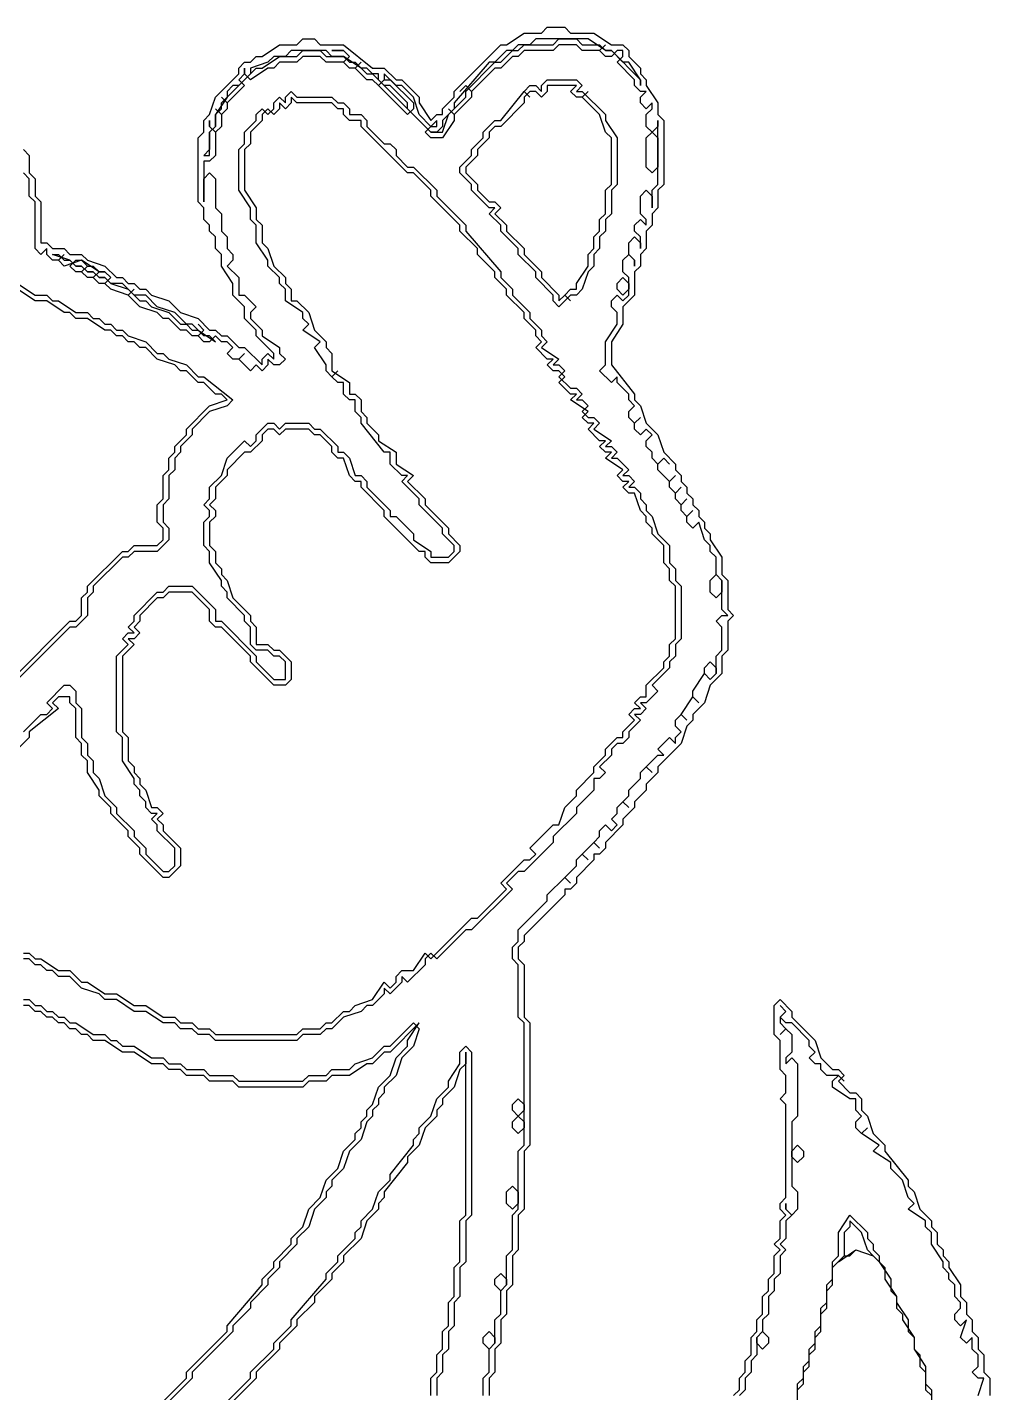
# Model space of a CAD drawing. Header units: millimetres. Extents: x 2 to 58.7, y 4.1 to 84.
# Drawn here: x 39.73 to 49.75, y 25.67 to 39.88 of the extents above; entities that cross this region are included whole.
import ezdxf

# ---------------------------------------------------------------- set-up
doc = ezdxf.new("R2010")
doc.units = ezdxf.units.MM
for name, color, linetype, true_color in [('CUT_OUTER', 1, 'Continuous', 0xa7a7a7), ('FILL_HAIR', 4, 'Continuous', 0x905530), ('FILL_SKIN', 2, 'Continuous', 0xfad3ab), ('FILL_WHITE', 3, 'Continuous', 0xf5f3f0), ('RAISED_METAL', 6, 'Continuous', 0xa7a7a7)]:
    doc.layers.add(name, color=color, linetype=linetype, true_color=true_color)

msp = doc.modelspace()

# ---------------------------------------------------------------- linework, layer by layer
at = {"layer": 'CUT_OUTER'}
msp.add_lwpolyline([(47.752, 25.576), (47.752, 25.697), (47.812, 25.758), (47.812, 25.879), (47.873, 25.939), (47.873, 26.061), (47.934, 26.121), (47.934, 26.242), (47.994, 26.303), (47.994, 26.485), (48.055, 26.545), (48.055, 26.727), (48.115, 26.788), (48.115, 26.97), (48.237, 27.091), (48.297, 27.091), (48.358, 27.152), (48.54, 27.091), (48.661, 26.97), (48.661, 26.848), (48.782, 26.667), (48.782, 26.545), (48.843, 26.485), (48.843, 26.424), (48.964, 26.242), (48.964, 26.121), (49.024, 26.061), (49.024, 25.939), (49.085, 25.879), (49.085, 25.697), (49.146, 25.636)], dxfattribs=at)
at = {"layer": 'FILL_HAIR'}
for points in [[(39.692, 38.606), (39.753, 38.545), (39.753, 38.364), (39.813, 38.303), (39.813, 38.121), (39.874, 38.061), (39.874, 37.636), (39.935, 37.636), (39.995, 37.576), (40.116, 37.576), (40.177, 37.515), (40.298, 37.515), (40.359, 37.455), (40.541, 37.394), (40.662, 37.273), (40.722, 37.273), (40.783, 37.212), (40.844, 37.212), (40.904, 37.152), (40.965, 37.152), (41.025, 37.091), (41.207, 37.03), (41.328, 36.909), (41.51, 36.848), (41.631, 36.727), (41.692, 36.727), (41.753, 36.667), (41.813, 36.667), (41.934, 36.545), (41.995, 36.545), (42.177, 36.364), (42.177, 36.424), (42.237, 36.485), (42.298, 36.424), (42.298, 36.485), (42.116, 36.667), (42.116, 36.727), (41.995, 36.848), (41.995, 36.97), (41.874, 37.091), (41.874, 37.212), (41.753, 37.394), (41.753, 37.515), (41.692, 37.576), (41.692, 37.697), (41.631, 37.758), (41.631, 37.818), (41.571, 37.879), (41.571, 38), (41.51, 38.061), (41.51, 38.727), (41.571, 38.788), (41.571, 38.909), (41.631, 38.97), (41.692, 39.152), (41.934, 39.394), (41.934, 39.455), (41.995, 39.515), (42.056, 39.515), (42.116, 39.576), (42.177, 39.576), (42.359, 39.697), (42.54, 39.697), (42.601, 39.758), (42.722, 39.758), (42.783, 39.697), (43.025, 39.697), (43.328, 39.455), (43.449, 39.455), (43.571, 39.333), (43.631, 39.333), (43.813, 39.152), (43.813, 39.091), (43.934, 38.909), (43.995, 38.97), (44.055, 38.97), (44.055, 39.03), (44.177, 39.152), (44.177, 39.212), (44.661, 39.697), (44.722, 39.697), (44.904, 39.818), (45.086, 39.818), (45.146, 39.879), (45.328, 39.879), (45.389, 39.818), (45.631, 39.818), (45.813, 39.697), (45.934, 39.697), (45.994, 39.636), (45.994, 39.576), (46.116, 39.455), (46.116, 39.394), (46.176, 39.333), (46.176, 39.273), (46.297, 39.091), (46.297, 38.97), (46.358, 38.909), (46.358, 38.242), (46.297, 38.182), (46.297, 38), (46.237, 37.939), (46.237, 37.818), (46.176, 37.758), (46.176, 37.576), (46.116, 37.515), (46.116, 37.394), (46.055, 37.333), (46.055, 37.091), (45.934, 36.97), (45.934, 36.788), (45.813, 36.606), (45.813, 36.364), (46.055, 36.061), (46.055, 36), (46.116, 35.939), (46.176, 35.758), (46.297, 35.636), (46.358, 35.455), (46.479, 35.333), (46.479, 35.273), (46.54, 35.212), (46.54, 35.152), (46.6, 35.091), (46.6, 35.03), (46.661, 34.97), (46.661, 34.909), (46.722, 34.848), (46.722, 34.788), (46.782, 34.727), (46.782, 34.667), (46.843, 34.606), (46.843, 34.545), (46.964, 34.364), (46.964, 34.182), (47.025, 34.121), (47.025, 33.818), (47.085, 33.758), (47.025, 33.697), (47.025, 33.394), (46.964, 33.333), (46.964, 33.152), (46.843, 33.03), (46.782, 32.848), (46.661, 32.727), (46.661, 32.667), (46.6, 32.606), (46.54, 32.424), (46.297, 32.182), (46.297, 32.121), (46.176, 32), (46.176, 31.939), (46.055, 31.818), (46.055, 31.758), (45.934, 31.636), (45.934, 31.576), (45.752, 31.394), (45.752, 31.333), (45.691, 31.273), (45.631, 31.273), (45.631, 31.212), (45.449, 31.03), (45.449, 30.97), (45.389, 30.909), (45.328, 30.909), (45.328, 30.848), (44.904, 30.424), (44.904, 30.364), (44.843, 30.303), (44.843, 30.182), (44.904, 30.121), (44.904, 29.576), (44.964, 29.515), (44.964, 28.242), (44.904, 28.182), (44.904, 27.576), (44.843, 27.515), (44.843, 27.152), (44.783, 27.091), (44.783, 26.788), (44.722, 26.727), (44.722, 26.485), (44.661, 26.424), (44.661, 26.182), (44.601, 26.121), (44.601, 25.879), (44.54, 25.818), (44.54, 25.636)], [(47.085, 25.636), (47.146, 25.697), (47.146, 25.818), (47.206, 25.879), (47.206, 26), (47.267, 26.061), (47.267, 26.242), (47.328, 26.303), (47.328, 26.424), (47.388, 26.485), (47.388, 26.667), (47.449, 26.727), (47.449, 26.848), (47.509, 26.909), (47.509, 27.091), (47.57, 27.152), (47.509, 27.212), (47.57, 27.273), (47.57, 27.455), (47.631, 27.515), (47.57, 27.576), (47.57, 27.636), (47.631, 27.697), (47.631, 28.667), (47.57, 28.727), (47.631, 28.788), (47.631, 28.97), (47.57, 29.03), (47.57, 29.333), (47.509, 29.394), (47.509, 29.697), (47.57, 29.758), (47.691, 29.636), (47.691, 29.576), (47.934, 29.333), (47.994, 29.152), (48.115, 29.03), (48.176, 29.03), (48.237, 28.97), (48.176, 28.909), (48.297, 28.788), (48.358, 28.788), (48.418, 28.727), (48.418, 28.606), (48.479, 28.545), (48.54, 28.364), (48.661, 28.242), (48.661, 28.182), (48.903, 27.879), (48.903, 27.818), (48.964, 27.758), (49.024, 27.576), (49.146, 27.455), (49.146, 27.394), (49.206, 27.333), (49.206, 27.212), (49.267, 27.152), (49.267, 27.091), (49.327, 27.03), (49.327, 26.97), (49.449, 26.788), (49.449, 26.667), (49.509, 26.606), (49.509, 26.485), (49.57, 26.424), (49.57, 26.303), (49.63, 26.242), (49.63, 26.121), (49.691, 26.061), (49.691, 25.879), (49.752, 25.818), (49.752, 25.636)]]:
    msp.add_lwpolyline(points, dxfattribs=at)
at = {"layer": 'FILL_SKIN'}
msp.add_lwpolyline([(45.146, 39.273), (45.146, 39.212), (45.086, 39.152), (45.025, 39.212), (44.964, 39.212), (44.904, 39.152), (44.904, 39.091), (44.661, 38.848), (44.601, 38.848), (44.54, 38.788), (44.54, 38.727), (44.419, 38.606), (44.419, 38.545), (44.298, 38.424), (44.298, 38.364), (44.419, 38.242), (44.419, 38.182), (44.54, 38.061), (44.601, 38.061), (44.661, 38), (44.601, 37.939), (44.722, 37.818), (44.722, 37.758), (44.904, 37.576), (44.904, 37.515), (45.086, 37.333), (45.086, 37.273), (45.267, 37.091), (45.267, 37.03), (45.328, 37.091), (45.389, 37.03), (45.328, 37.091), (45.389, 37.152), (45.449, 37.152), (45.449, 37.212), (45.57, 37.394), (45.57, 37.515), (45.631, 37.576), (45.631, 37.697), (45.691, 37.758), (45.691, 37.879), (45.752, 37.939), (45.752, 38.182), (45.813, 38.242), (45.813, 38.727), (45.752, 38.788), (45.691, 38.97), (45.51, 39.152), (45.57, 39.212), (45.51, 39.152), (45.449, 39.152), (45.389, 39.212), (45.449, 39.273)], close=True, dxfattribs=at)
msp.add_lwpolyline([(39.692, 30.242), (39.753, 30.242), (39.813, 30.182), (39.874, 30.182), (40.056, 30.061), (40.177, 30.061), (40.298, 29.939), (40.359, 29.939), (40.541, 29.818), (40.662, 29.818), (40.844, 29.697), (40.965, 29.697), (41.147, 29.576), (41.268, 29.576), (41.328, 29.515), (41.45, 29.515), (41.51, 29.455), (41.631, 29.455), (41.692, 29.394), (42.54, 29.394), (42.601, 29.455), (42.783, 29.455), (42.843, 29.515), (42.904, 29.515), (43.025, 29.636), (43.086, 29.636), (43.146, 29.697), (43.328, 29.758), (43.449, 29.939), (43.51, 29.879), (43.571, 29.939), (43.571, 30), (43.631, 30.061), (43.752, 30.061), (43.874, 30.242), (43.934, 30.182), (44.358, 30.606), (44.419, 30.606), (44.722, 30.909), (44.661, 30.97), (44.904, 31.212), (44.964, 31.212), (45.025, 31.273), (44.964, 31.333), (45.207, 31.576), (45.267, 31.576), (45.328, 31.758), (45.449, 31.879), (45.449, 31.939), (45.631, 32.121), (45.631, 32.182), (45.752, 32.303), (45.752, 32.364), (45.873, 32.485), (45.934, 32.485), (45.934, 32.545), (46.055, 32.667), (45.994, 32.727), (46.055, 32.788), (46.116, 32.788), (46.055, 32.848), (46.116, 32.909), (46.176, 32.909), (46.176, 33.03), (46.358, 33.212), (46.358, 33.273), (46.419, 33.333), (46.419, 33.455), (46.479, 33.515), (46.479, 34.061), (46.419, 34.121), (46.419, 34.242), (46.358, 34.303), (46.358, 34.485), (46.237, 34.606), (46.237, 34.667), (46.176, 34.727), (46.176, 34.788), (46.116, 34.848), (46.055, 35.03), (45.994, 35.03), (45.934, 35.091), (45.994, 35.152), (45.934, 35.152), (45.873, 35.212), (45.934, 35.273), (45.752, 35.394), (45.813, 35.455), (45.752, 35.455), (45.691, 35.515), (45.752, 35.576), (45.691, 35.576), (45.57, 35.697), (45.631, 35.758), (45.57, 35.758), (45.51, 35.818), (45.57, 35.879), (45.389, 36), (45.449, 36.061), (45.389, 36.061), (45.267, 36.182), (45.328, 36.242), (45.267, 36.303), (45.207, 36.303), (45.146, 36.364), (45.207, 36.424), (45.146, 36.424), (45.025, 36.545), (45.086, 36.606), (45.025, 36.667), (45.025, 36.727), (44.904, 36.848), (44.904, 36.909), (44.722, 37.091), (44.722, 37.152), (44.601, 37.273), (44.601, 37.333), (44.419, 37.515), (44.419, 37.576), (44.237, 37.758), (44.237, 37.818), (43.934, 38.121), (43.934, 38.182), (43.752, 38.364), (43.692, 38.364), (43.207, 38.848), (43.207, 38.909), (43.086, 38.909), (43.025, 38.97), (43.025, 39.03), (42.965, 39.03), (42.904, 39.091), (42.54, 39.091), (42.48, 39.152), (42.48, 39.091), (42.419, 39.03), (42.359, 39.091), (42.359, 39.03), (42.298, 38.97), (42.237, 39.03), (42.177, 38.97), (42.177, 38.909), (42.056, 38.788), (42.056, 38.667), (41.995, 38.606), (41.995, 38.182), (42.116, 38), (42.116, 37.879), (42.177, 37.818), (42.177, 37.636), (42.237, 37.576), (42.298, 37.394), (42.419, 37.273), (42.419, 37.212), (42.48, 37.152), (42.48, 37.03), (42.54, 37.03), (42.662, 36.909), (42.722, 36.727), (42.843, 36.606), (42.843, 36.545), (42.904, 36.485), (42.904, 36.303), (43.086, 36.182), (43.086, 36.061), (43.146, 36.061), (43.207, 36), (43.207, 35.879), (43.268, 35.818), (43.268, 35.758), (43.389, 35.636), (43.389, 35.576), (43.571, 35.455), (43.571, 35.333), (43.752, 35.212), (43.692, 35.152), (43.874, 34.97), (43.874, 34.909), (44.116, 34.667), (44.116, 34.606), (44.237, 34.485), (44.237, 34.424), (44.116, 34.303), (43.934, 34.303), (43.874, 34.364), (43.874, 34.424), (43.813, 34.424), (43.449, 34.788), (43.449, 34.848), (43.207, 35.091), (43.207, 35.152), (43.146, 35.152), (43.086, 35.212), (43.025, 35.394), (42.965, 35.394), (42.904, 35.455), (42.904, 35.515), (42.783, 35.636), (42.722, 35.636), (42.662, 35.697), (42.419, 35.697), (42.359, 35.636), (42.298, 35.697), (42.237, 35.697), (42.177, 35.636), (42.177, 35.576), (42.056, 35.455), (41.995, 35.455), (41.813, 35.273), (41.813, 35.212), (41.692, 35.091), (41.692, 34.97), (41.631, 34.909), (41.692, 34.848), (41.692, 34.788), (41.631, 34.727), (41.631, 34.485), (41.692, 34.424), (41.692, 34.303), (41.753, 34.242), (41.753, 34.182), (41.813, 34.121), (41.874, 33.939), (42.056, 33.758), (42.056, 33.697), (42.116, 33.636), (42.116, 33.455), (42.237, 33.455), (42.298, 33.394), (42.359, 33.394), (42.48, 33.273), (42.48, 33.091), (42.419, 33.03), (42.298, 33.03), (42.056, 33.273), (42.056, 33.333), (41.753, 33.636), (41.692, 33.636), (41.631, 33.697), (41.631, 33.818), (41.45, 34), (41.207, 34), (41.147, 33.939), (41.086, 33.939), (40.904, 33.758), (40.904, 33.697), (40.844, 33.636), (40.904, 33.576), (40.844, 33.515), (40.783, 33.515), (40.844, 33.455), (40.722, 33.333), (40.722, 32.545), (40.783, 32.485), (40.783, 32.242), (40.844, 32.182), (40.844, 32.121), (40.904, 32.061), (40.904, 32), (40.965, 31.939), (41.025, 31.758), (41.086, 31.758), (41.147, 31.697), (41.086, 31.636), (41.147, 31.576), (41.147, 31.515), (41.328, 31.333), (41.328, 31.152), (41.207, 31.03), (41.147, 31.03), (40.904, 31.273), (40.904, 31.333), (40.783, 31.455), (40.783, 31.515), (40.601, 31.697), (40.601, 31.758), (40.48, 31.879), (40.48, 31.939), (40.359, 32.121), (40.359, 32.242), (40.298, 32.303), (40.298, 32.424), (40.238, 32.485), (40.238, 32.788), (40.177, 32.848), (40.177, 32.909), (40.056, 32.909), (39.995, 32.848), (40.056, 32.788), (39.753, 32.545), (39.753, 32.485), (39.632, 32.364)], dxfattribs=at)
at = {"layer": 'FILL_WHITE'}
for points in [[(46.116, 39.333), (46.116, 39.273), (46.116, 39.333), (45.994, 39.515), (45.934, 39.515), (45.813, 39.636), (45.752, 39.636), (45.57, 39.758), (45.025, 39.758), (44.964, 39.697), (44.843, 39.697), (44.783, 39.636), (44.722, 39.636), (44.601, 39.515), (44.54, 39.515), (44.177, 39.091), (44.177, 39.03), (44.055, 38.909), (44.055, 38.848), (43.995, 38.788), (43.934, 38.788), (43.692, 39.03), (43.692, 39.091), (43.51, 39.273), (43.449, 39.273), (43.389, 39.333), (43.389, 39.394), (43.328, 39.394), (43.268, 39.455), (43.207, 39.455), (43.025, 39.576), (42.904, 39.576), (42.843, 39.636), (42.48, 39.636), (42.419, 39.576), (42.298, 39.576), (42.237, 39.515), (42.056, 39.455), (42.056, 39.394), (41.934, 39.273), (41.874, 39.273), (41.813, 39.212), (41.813, 39.152), (41.692, 38.97), (41.692, 38.848), (41.631, 38.788), (41.631, 38.606), (41.571, 38.545), (41.631, 38.545), (41.631, 38.788), (41.692, 38.848), (41.692, 38.97), (41.753, 39.03), (41.753, 39.091), (42.116, 39.455), (42.177, 39.455), (42.359, 39.576), (42.54, 39.576), (42.601, 39.636), (42.783, 39.636), (42.843, 39.576), (43.025, 39.576), (43.086, 39.515), (43.146, 39.515), (43.268, 39.394), (43.328, 39.394), (43.934, 38.788), (44.055, 38.788), (44.116, 38.97), (44.298, 39.152), (44.298, 39.212), (44.601, 39.515), (44.661, 39.515), (44.783, 39.636), (44.843, 39.636), (44.904, 39.697), (45.207, 39.697), (45.267, 39.758), (45.449, 39.758), (45.51, 39.697), (45.691, 39.697), (45.752, 39.636), (45.813, 39.636)], [(39.995, 37.515), (40.056, 37.515), (40.116, 37.455), (40.177, 37.455), (40.238, 37.394), (40.298, 37.394), (40.359, 37.333), (40.419, 37.333), (40.48, 37.273), (40.541, 37.273), (40.601, 37.212), (40.783, 37.152), (40.904, 37.03), (40.965, 37.03), (41.025, 36.97), (41.207, 36.909), (41.328, 36.788), (41.389, 36.788), (41.45, 36.727), (41.51, 36.727), (41.692, 36.606), (41.631, 36.667), (41.571, 36.667), (41.45, 36.788), (41.389, 36.788), (41.268, 36.909), (41.086, 36.97), (40.965, 37.091), (40.844, 37.091), (40.722, 37.212), (40.601, 37.212), (40.541, 37.273), (40.48, 37.273), (40.419, 37.333), (40.359, 37.333), (40.298, 37.394), (40.238, 37.394), (40.177, 37.455)], [(48.297, 27.455), (48.297, 27.394), (48.237, 27.333), (48.237, 27.091), (48.176, 27.03), (48.358, 27.152), (48.54, 27.091), (48.479, 27.152), (48.418, 27.333)]]:
    msp.add_lwpolyline(points, close=True, dxfattribs=at)
for points in [[(39.571, 33.091), (40.177, 33.697), (40.238, 33.697), (40.298, 33.758), (40.298, 33.939), (40.359, 34), (40.359, 34.061), (40.722, 34.424), (40.783, 34.424), (40.844, 34.485), (41.086, 34.485), (41.147, 34.545), (41.147, 34.667), (41.086, 34.727), (41.086, 34.909), (41.147, 34.97), (41.147, 35.212), (41.207, 35.273), (41.207, 35.394), (41.268, 35.455), (41.268, 35.515), (41.389, 35.636), (41.389, 35.697), (41.631, 35.939), (41.813, 36), (41.753, 36.061), (41.692, 36.061), (41.571, 36.182), (41.51, 36.182), (41.389, 36.303), (41.328, 36.303), (41.268, 36.364), (41.086, 36.424), (40.965, 36.545), (40.904, 36.545), (40.844, 36.606), (40.783, 36.606), (40.722, 36.667), (40.662, 36.667), (40.601, 36.727), (40.541, 36.727), (40.359, 36.848), (40.238, 36.848), (40.177, 36.909), (40.116, 36.909), (39.935, 37.03), (39.813, 37.03), (39.632, 37.152)], [(41.147, 25.576), (41.389, 25.818), (41.389, 25.879), (41.813, 26.303), (41.813, 26.364), (42.177, 26.788), (42.177, 26.848), (42.298, 26.97), (42.298, 27.03), (42.48, 27.212), (42.48, 27.273), (42.601, 27.394), (42.662, 27.576), (42.783, 27.697), (42.843, 27.879), (42.965, 28), (43.025, 28.182), (43.146, 28.303), (43.146, 28.364), (43.207, 28.424), (43.207, 28.485), (43.268, 28.545), (43.268, 28.606), (43.328, 28.667), (43.389, 28.848), (43.51, 28.97), (43.571, 29.152), (43.692, 29.273), (43.692, 29.333), (43.813, 29.515), (43.51, 29.212), (43.449, 29.212), (43.328, 29.091), (43.268, 29.091), (43.086, 28.97), (42.904, 28.97), (42.843, 28.909), (42.662, 28.909), (42.601, 28.848), (41.934, 28.848), (41.874, 28.909), (41.631, 28.909), (41.571, 28.97), (41.389, 28.97), (41.328, 29.03), (41.207, 29.03), (41.147, 29.091), (41.025, 29.091), (40.844, 29.212), (40.722, 29.212), (40.541, 29.333), (40.419, 29.333), (40.359, 29.394), (40.298, 29.394), (40.238, 29.455), (40.177, 29.455), (40.116, 29.515), (40.056, 29.515), (39.995, 29.576), (39.935, 29.576), (39.874, 29.636), (39.813, 29.636), (39.753, 29.697), (39.692, 29.697)], [(43.934, 25.636), (43.934, 25.818), (43.995, 25.879), (43.995, 26.061), (44.055, 26.121), (44.055, 26.303), (44.116, 26.364), (44.116, 26.606), (44.177, 26.667), (44.177, 26.97), (44.237, 27.03), (44.237, 27.455), (44.298, 27.515), (44.298, 29.212), (44.298, 29.091), (44.237, 29.03), (44.177, 28.848), (44.055, 28.727), (44.055, 28.667), (43.995, 28.606), (43.995, 28.545), (43.874, 28.424), (43.813, 28.242), (43.692, 28.121), (43.692, 28.061), (43.449, 27.758), (43.449, 27.697), (43.389, 27.636), (43.389, 27.576), (43.268, 27.455), (43.207, 27.273), (43.025, 27.091), (43.025, 27.03), (42.904, 26.909), (42.904, 26.848), (42.722, 26.667), (42.722, 26.606), (42.54, 26.424), (42.54, 26.364), (42.359, 26.182), (42.359, 26.121), (42.116, 25.879), (42.116, 25.818), (41.147, 24.848)]]:
    msp.add_lwpolyline(points, dxfattribs=at)
at = {"layer": 'RAISED_METAL'}
for points in [[(44.48, 25.636), (44.48, 25.818), (44.54, 25.879), (44.54, 26.121), (44.601, 26.182), (44.601, 26.424), (44.661, 26.485), (44.661, 26.727), (44.722, 26.788), (44.722, 27.091), (44.783, 27.152), (44.783, 27.515), (44.843, 27.576), (44.843, 28.182), (44.904, 28.242), (44.904, 29.515), (44.843, 29.576), (44.843, 30.121), (44.783, 30.182), (44.783, 30.303), (44.843, 30.364), (44.843, 30.485), (45.146, 30.788), (45.146, 30.848), (45.328, 31.03), (45.389, 30.97), (45.328, 31.03), (45.449, 31.152), (45.449, 31.212), (45.51, 31.273), (45.57, 31.212), (45.51, 31.273), (45.631, 31.394), (45.691, 31.333), (45.631, 31.394), (45.691, 31.455), (45.691, 31.515), (45.752, 31.576), (45.813, 31.515), (45.873, 31.576), (45.813, 31.636), (45.873, 31.697), (45.873, 31.758), (45.934, 31.818), (45.994, 31.758), (45.934, 31.818), (45.994, 31.879), (45.994, 31.939), (46.116, 32.061), (46.116, 32.121), (46.176, 32.182), (46.237, 32.121), (46.176, 32.182), (46.297, 32.303), (46.358, 32.303), (46.297, 32.364), (46.419, 32.485), (46.479, 32.424), (46.479, 32.485), (46.54, 32.545), (46.479, 32.606), (46.479, 32.667), (46.54, 32.727), (46.6, 32.667), (46.54, 32.727), (46.661, 32.909), (46.722, 32.848), (46.661, 32.909), (46.661, 32.97), (46.782, 33.152), (46.843, 33.091), (46.903, 33.152), (46.903, 33.333), (46.964, 33.394), (46.964, 33.636), (46.903, 33.697), (46.964, 33.758), (47.025, 33.758), (46.964, 33.818), (46.964, 34.121), (46.903, 34.182), (46.903, 34.364), (46.843, 34.424), (46.843, 34.485), (46.782, 34.545), (46.722, 34.727), (46.661, 34.667), (46.6, 34.727), (46.6, 34.788), (46.661, 34.848), (46.6, 34.788), (46.54, 34.848), (46.54, 34.909), (46.6, 34.97), (46.54, 34.909), (46.479, 34.97), (46.479, 35.03), (46.54, 35.091), (46.479, 35.03), (46.419, 35.091), (46.419, 35.152), (46.479, 35.212), (46.419, 35.152), (46.297, 35.273), (46.297, 35.333), (46.358, 35.394), (46.419, 35.333), (46.358, 35.394), (46.297, 35.333), (46.237, 35.394), (46.237, 35.455), (46.176, 35.515), (46.176, 35.576), (46.237, 35.636), (46.176, 35.697), (46.116, 35.636), (46.055, 35.697), (46.055, 35.758), (46.116, 35.818), (46.055, 35.758), (45.994, 35.818), (45.994, 35.879), (46.055, 35.939), (45.994, 36), (45.994, 36.061), (45.873, 36.182), (45.873, 36.242), (45.813, 36.182), (45.691, 36.303), (45.752, 36.364), (45.752, 36.606), (45.873, 36.788), (45.873, 36.909), (45.813, 36.97), (45.813, 37.03), (45.873, 37.091), (45.934, 37.03), (45.994, 37.091), (45.994, 37.273), (45.934, 37.333), (45.934, 37.455), (45.994, 37.515), (46.055, 37.455), (46.055, 37.394), (46.055, 37.455), (45.994, 37.515), (45.994, 37.636), (46.055, 37.697), (46.116, 37.636), (46.116, 37.576), (46.116, 37.697), (46.055, 37.758), (46.055, 37.818), (46.116, 37.879), (46.176, 37.818), (46.176, 37.879), (46.116, 37.939), (46.116, 38.121), (46.176, 38.182), (46.237, 38.121), (46.237, 38), (46.237, 38.182), (46.297, 38.242), (46.297, 38.909), (46.297, 38.848), (46.237, 38.788), (46.176, 38.848), (46.176, 38.97), (46.237, 39.03), (46.237, 39.091), (46.176, 39.03), (46.116, 39.091), (46.116, 39.152), (46.176, 39.212), (46.116, 39.212), (46.055, 39.273), (46.055, 39.333), (45.873, 39.515), (45.934, 39.576), (45.934, 39.636), (45.873, 39.636), (45.813, 39.576), (45.752, 39.576), (45.691, 39.636), (45.752, 39.697), (45.691, 39.636), (45.51, 39.636), (45.449, 39.697), (45.267, 39.697), (45.207, 39.636), (44.904, 39.636), (44.843, 39.576), (44.783, 39.576), (44.661, 39.455), (44.601, 39.455), (44.358, 39.212), (44.298, 39.273), (44.237, 39.212), (44.298, 39.273), (44.358, 39.212), (44.358, 39.152), (44.177, 38.97), (44.116, 39.03), (44.177, 38.97), (44.177, 38.909), (44.055, 38.727), (43.934, 38.727), (43.874, 38.788), (43.934, 38.848), (43.995, 38.848), (43.995, 38.909), (43.934, 38.848), (43.813, 38.97), (43.752, 39.152), (43.631, 39.273), (43.571, 39.273), (43.449, 39.394), (43.449, 39.333), (43.389, 39.273), (43.328, 39.333), (43.268, 39.333), (43.146, 39.455), (43.207, 39.515), (43.146, 39.455), (43.086, 39.455), (43.025, 39.515), (43.086, 39.576), (43.025, 39.636), (42.904, 39.636), (43.025, 39.636), (43.086, 39.576), (43.025, 39.515), (42.843, 39.515), (42.783, 39.576), (42.601, 39.576), (42.54, 39.515), (42.359, 39.515), (42.298, 39.455), (42.237, 39.455), (42.056, 39.333), (41.995, 39.394), (41.995, 39.455), (41.995, 39.394), (41.934, 39.333), (41.995, 39.273), (41.813, 39.091), (41.753, 39.152), (41.813, 39.091), (41.813, 39.03), (41.753, 38.97), (41.692, 39.03), (41.753, 38.97), (41.753, 38.848), (41.692, 38.788), (41.631, 38.848), (41.631, 38.909), (41.631, 38.848), (41.692, 38.788), (41.692, 38.545), (41.631, 38.485), (41.571, 38.485), (41.571, 38.061), (41.571, 38.303), (41.631, 38.364), (41.692, 38.303), (41.692, 38), (41.753, 37.939), (41.753, 37.758), (41.813, 37.697), (41.813, 37.576), (41.874, 37.515), (41.874, 37.455), (41.813, 37.394), (41.934, 37.273), (41.934, 37.091), (41.995, 37.091), (42.116, 36.97), (42.056, 36.909), (42.056, 36.848), (42.177, 36.727), (42.177, 36.667), (42.359, 36.545), (42.359, 36.485), (42.419, 36.424), (42.359, 36.364), (42.298, 36.364), (42.237, 36.424), (42.237, 36.364), (42.177, 36.303), (42.116, 36.364), (42.056, 36.303), (41.934, 36.424), (41.995, 36.485), (41.934, 36.424), (41.874, 36.424), (41.813, 36.485), (41.874, 36.545), (41.813, 36.606), (41.753, 36.606), (41.692, 36.667), (41.631, 36.606), (41.571, 36.606), (41.51, 36.667), (41.571, 36.727), (41.51, 36.788), (41.571, 36.727), (41.51, 36.667), (41.45, 36.667), (41.389, 36.727), (41.328, 36.727), (41.207, 36.848), (41.147, 36.848), (41.086, 36.909), (40.904, 36.97), (40.783, 37.091), (40.844, 37.152), (40.783, 37.091), (40.601, 37.152), (40.541, 37.212), (40.601, 37.273), (40.541, 37.333), (40.48, 37.333), (40.298, 37.455), (40.116, 37.394), (40.056, 37.455), (40.116, 37.515), (40.056, 37.455), (39.995, 37.455), (39.935, 37.515), (39.935, 37.576), (39.874, 37.515), (39.813, 37.576), (39.813, 38.061), (39.753, 38.121), (39.753, 38.303), (39.692, 38.364)], [(39.692, 32.545), (39.874, 32.727), (39.935, 32.727), (39.995, 32.788), (39.935, 32.848), (40.116, 33.03), (40.177, 33.03), (40.238, 32.97), (40.238, 32.848), (40.298, 32.788), (40.298, 32.485), (40.359, 32.424), (40.359, 32.303), (40.419, 32.242), (40.419, 32.121), (40.48, 32.061), (40.541, 31.879), (40.662, 31.758), (40.662, 31.697), (40.844, 31.515), (40.844, 31.455), (40.965, 31.333), (40.965, 31.273), (41.147, 31.091), (41.207, 31.091), (41.268, 31.152), (41.268, 31.333), (41.086, 31.515), (41.086, 31.576), (41.025, 31.636), (41.086, 31.697), (41.025, 31.697), (40.965, 31.758), (40.965, 31.818), (40.904, 31.879), (40.904, 31.939), (40.844, 32), (40.844, 32.061), (40.722, 32.242), (40.722, 32.485), (40.662, 32.545), (40.662, 33.333), (40.783, 33.455), (40.722, 33.515), (40.783, 33.576), (40.844, 33.576), (40.783, 33.636), (40.844, 33.697), (40.844, 33.758), (41.086, 34), (41.147, 34), (41.207, 34.061), (41.45, 34.061), (41.692, 33.818), (41.692, 33.697), (41.753, 33.697), (42.116, 33.333), (42.116, 33.273), (42.298, 33.091), (42.419, 33.091), (42.419, 33.273), (42.359, 33.333), (42.298, 33.333), (42.237, 33.394), (42.116, 33.394), (42.056, 33.455), (42.056, 33.636), (41.995, 33.697), (41.995, 33.758), (41.813, 33.939), (41.813, 34), (41.753, 34.061), (41.753, 34.121), (41.631, 34.303), (41.631, 34.424), (41.571, 34.485), (41.571, 34.727), (41.631, 34.788), (41.631, 34.848), (41.571, 34.909), (41.631, 34.97), (41.631, 35.091), (41.753, 35.212), (41.813, 35.394), (41.995, 35.576), (42.056, 35.515), (42.116, 35.576), (42.116, 35.636), (42.237, 35.758), (42.298, 35.758), (42.359, 35.697), (42.419, 35.758), (42.662, 35.758), (42.722, 35.697), (42.783, 35.697), (42.965, 35.515), (42.965, 35.455), (43.025, 35.455), (43.086, 35.394), (43.146, 35.212), (43.207, 35.212), (43.268, 35.152), (43.268, 35.091), (43.51, 34.848), (43.51, 34.788), (43.571, 34.788), (43.752, 34.606), (43.752, 34.545), (43.934, 34.424), (43.934, 34.364), (44.116, 34.364), (44.177, 34.424), (44.177, 34.485), (44.055, 34.606), (44.055, 34.667), (43.813, 34.909), (43.813, 34.97), (43.631, 35.152), (43.692, 35.212), (43.631, 35.212), (43.51, 35.333), (43.51, 35.455), (43.449, 35.455), (43.207, 35.758), (43.207, 35.818), (43.146, 35.879), (43.146, 36), (43.086, 36), (43.025, 36.061), (43.025, 36.182), (42.965, 36.182), (42.904, 36.242), (42.965, 36.303), (42.904, 36.242), (42.843, 36.303), (42.843, 36.364), (42.722, 36.545), (42.783, 36.606), (42.601, 36.727), (42.662, 36.788), (42.601, 36.848), (42.601, 36.909), (42.419, 37.03), (42.419, 37.152), (42.359, 37.212), (42.359, 37.273), (42.237, 37.394), (42.237, 37.455), (42.116, 37.636), (42.116, 37.818), (42.056, 37.879), (42.056, 38), (41.934, 38.182), (41.934, 38.606), (41.995, 38.667), (41.995, 38.788), (42.116, 38.909), (42.116, 38.97), (42.177, 39.03), (42.237, 38.97), (42.298, 39.03), (42.298, 39.091), (42.359, 39.152), (42.419, 39.091), (42.419, 39.152), (42.48, 39.212), (42.54, 39.152), (42.904, 39.152), (42.965, 39.091), (43.025, 39.091), (43.086, 39.03), (43.086, 38.97), (43.207, 38.97), (43.268, 38.909), (43.268, 38.848), (43.449, 38.667), (43.51, 38.667), (43.571, 38.606), (43.571, 38.545), (43.692, 38.424), (43.752, 38.424), (43.995, 38.182), (43.995, 38.121), (44.298, 37.818), (44.298, 37.758), (44.661, 37.333), (44.661, 37.273), (44.783, 37.152), (44.783, 37.091), (44.964, 36.909), (44.964, 36.848), (45.086, 36.727), (45.086, 36.667), (45.146, 36.606), (45.086, 36.545), (45.267, 36.424), (45.207, 36.364), (45.267, 36.364), (45.328, 36.303), (45.267, 36.242), (45.389, 36.121), (45.449, 36.121), (45.51, 36.061), (45.449, 36), (45.51, 36), (45.57, 35.939), (45.51, 35.879), (45.57, 35.818), (45.631, 35.818), (45.691, 35.758), (45.631, 35.697), (45.813, 35.576), (45.752, 35.515), (45.813, 35.515), (45.873, 35.455), (45.813, 35.394), (45.873, 35.394), (45.994, 35.273), (45.934, 35.212), (45.994, 35.212), (46.055, 35.152), (45.994, 35.091), (46.055, 35.091), (46.116, 35.03), (46.116, 34.97), (46.176, 34.909), (46.176, 34.848), (46.237, 34.788), (46.297, 34.606), (46.419, 34.485), (46.419, 34.303), (46.479, 34.242), (46.479, 34.121), (46.54, 34.061), (46.54, 33.515), (46.479, 33.455), (46.479, 33.333), (46.419, 33.273), (46.419, 33.212), (46.237, 33.03), (46.297, 32.97), (46.176, 32.848), (46.116, 32.848), (46.176, 32.788), (46.116, 32.727), (46.055, 32.727), (46.116, 32.667), (45.994, 32.545), (45.994, 32.485), (45.934, 32.424), (45.873, 32.424), (45.813, 32.364), (45.813, 32.303), (45.691, 32.182), (45.752, 32.121), (45.691, 32.061), (45.631, 32.061), (45.631, 31.939), (45.449, 31.758), (45.449, 31.697), (45.207, 31.455), (45.207, 31.394), (44.904, 31.091), (44.843, 31.091), (44.722, 30.97), (44.783, 30.909), (44.358, 30.485), (44.298, 30.485), (43.995, 30.182), (43.934, 30.242), (43.874, 30.182), (43.874, 30.121), (43.692, 29.939), (43.631, 30), (43.631, 29.939), (43.51, 29.818), (43.449, 29.879), (43.449, 29.818), (43.328, 29.697), (43.268, 29.697), (43.207, 29.636), (43.025, 29.576), (42.904, 29.455), (42.843, 29.455), (42.783, 29.394), (42.601, 29.394), (42.54, 29.333), (41.692, 29.333), (41.631, 29.394), (41.51, 29.394), (41.45, 29.455), (41.328, 29.455), (41.268, 29.515), (41.147, 29.515), (40.965, 29.636), (40.844, 29.636), (40.662, 29.758), (40.541, 29.758), (40.48, 29.818), (40.298, 29.879), (40.177, 30), (40.056, 30), (39.995, 30.061), (39.935, 30.061), (39.874, 30.121), (39.813, 30.121), (39.753, 30.182), (39.692, 30.182)], [(39.632, 37.212), (39.813, 37.091), (39.935, 37.091), (39.995, 37.03), (40.056, 37.03), (40.238, 36.909), (40.359, 36.909), (40.419, 36.848), (40.48, 36.848), (40.541, 36.788), (40.601, 36.788), (40.662, 36.727), (40.722, 36.727), (40.783, 36.667), (40.965, 36.606), (41.086, 36.485), (41.147, 36.485), (41.207, 36.424), (41.389, 36.364), (41.51, 36.242), (41.571, 36.242), (41.874, 36), (41.813, 35.939), (41.631, 35.879), (41.45, 35.697), (41.45, 35.636), (41.328, 35.515), (41.328, 35.455), (41.268, 35.394), (41.268, 35.273), (41.207, 35.212), (41.207, 34.97), (41.147, 34.909), (41.147, 34.727), (41.207, 34.667), (41.207, 34.545), (41.086, 34.424), (40.844, 34.424), (40.783, 34.364), (40.722, 34.364), (40.419, 34.061), (40.419, 34), (40.359, 33.939), (40.359, 33.758), (40.238, 33.636), (40.177, 33.636), (39.632, 33.091)], [(39.692, 29.758), (39.753, 29.758), (39.813, 29.697), (39.874, 29.697), (39.935, 29.636), (39.995, 29.636), (40.056, 29.576), (40.116, 29.576), (40.177, 29.515), (40.238, 29.515), (40.419, 29.394), (40.541, 29.394), (40.601, 29.333), (40.662, 29.333), (40.722, 29.273), (40.844, 29.273), (41.025, 29.152), (41.147, 29.152), (41.207, 29.091), (41.328, 29.091), (41.389, 29.03), (41.571, 29.03), (41.631, 28.97), (41.874, 28.97), (41.934, 28.909), (42.601, 28.909), (42.662, 28.97), (42.843, 28.97), (42.904, 29.03), (43.086, 29.03), (43.146, 29.091), (43.328, 29.152), (43.449, 29.273), (43.51, 29.273), (43.752, 29.515), (43.813, 29.455), (43.752, 29.273), (43.631, 29.152), (43.571, 28.97), (43.449, 28.848), (43.449, 28.788), (43.389, 28.727), (43.389, 28.667), (43.328, 28.606), (43.328, 28.545), (43.268, 28.485), (43.207, 28.303), (43.086, 28.182), (43.025, 28), (42.904, 27.879), (42.904, 27.818), (42.843, 27.758), (42.843, 27.697), (42.722, 27.576), (42.662, 27.394), (42.54, 27.273), (42.54, 27.212), (42.359, 27.03), (42.359, 26.97), (42.237, 26.848), (42.237, 26.788), (42.056, 26.606), (42.056, 26.545), (41.874, 26.364), (41.874, 26.303), (41.45, 25.879), (41.45, 25.818), (41.147, 25.515)], [(49.63, 25.636), (49.691, 25.818), (49.63, 25.818), (49.57, 25.879), (49.63, 25.939), (49.63, 26.061), (49.57, 26.121), (49.57, 26.242), (49.509, 26.182), (49.449, 26.242), (49.509, 26.424), (49.449, 26.364), (49.388, 26.424), (49.388, 26.485), (49.449, 26.545), (49.449, 26.606), (49.388, 26.667), (49.388, 26.788), (49.327, 26.848), (49.327, 26.909), (49.267, 26.97), (49.267, 27.03), (49.146, 27.212), (49.146, 27.333), (49.085, 27.394), (49.085, 27.455), (48.903, 27.576), (48.964, 27.636), (48.903, 27.697), (48.843, 27.879), (48.721, 28), (48.721, 28.061), (48.54, 28.182), (48.6, 28.242), (48.418, 28.364), (48.479, 28.424), (48.418, 28.364), (48.358, 28.424), (48.358, 28.485), (48.418, 28.545), (48.358, 28.606), (48.358, 28.727), (48.297, 28.727), (48.115, 28.848), (48.115, 28.909), (48.176, 28.97), (48.237, 28.909), (48.176, 28.97), (48.055, 28.97), (47.994, 29.03), (47.994, 29.091), (47.934, 29.091), (47.873, 29.152), (47.934, 29.212), (47.873, 29.273), (47.873, 29.333), (47.691, 29.515), (47.631, 29.515), (47.57, 29.576), (47.631, 29.636), (47.57, 29.697), (47.631, 29.636), (47.57, 29.576), (47.57, 29.515), (47.631, 29.455), (47.57, 29.394), (47.631, 29.455), (47.691, 29.394), (47.691, 29.212), (47.631, 29.152), (47.631, 29.091), (47.691, 29.152), (47.752, 29.091), (47.752, 28.545), (47.691, 28.485), (47.691, 27.818), (47.752, 27.758), (47.752, 27.576), (47.691, 27.515), (47.631, 27.576), (47.631, 27.636), (47.631, 27.576), (47.691, 27.515), (47.631, 27.455), (47.631, 27.273), (47.57, 27.212), (47.631, 27.152), (47.57, 27.091), (47.57, 26.909), (47.509, 26.848), (47.509, 26.727), (47.449, 26.667), (47.449, 26.485), (47.388, 26.424), (47.388, 26.303), (47.328, 26.242), (47.328, 26.061), (47.267, 26), (47.267, 25.879), (47.206, 25.818), (47.206, 25.697), (47.146, 25.636)], [(41.147, 24.909), (42.056, 25.818), (42.056, 25.879), (42.298, 26.121), (42.298, 26.182), (42.48, 26.364), (42.48, 26.424), (42.843, 26.848), (42.843, 26.909), (42.965, 27.03), (42.965, 27.091), (43.146, 27.273), (43.146, 27.333), (43.207, 27.394), (43.207, 27.455), (43.328, 27.576), (43.389, 27.758), (43.51, 27.879), (43.51, 27.939), (43.752, 28.242), (43.752, 28.303), (43.813, 28.364), (43.813, 28.424), (43.934, 28.545), (43.995, 28.727), (44.116, 28.848), (44.116, 28.909), (44.237, 29.091), (44.237, 29.212), (44.298, 29.273), (44.358, 29.212), (44.358, 27.515), (44.298, 27.455), (44.298, 27.03), (44.237, 26.97), (44.237, 26.667), (44.177, 26.606), (44.177, 26.364), (44.116, 26.303), (44.116, 26.121), (44.055, 26.061), (44.055, 25.879), (43.995, 25.818), (43.995, 25.636)], [(47.752, 25.636), (47.752, 25.758), (47.812, 25.818), (47.812, 25.939), (47.873, 26), (47.873, 26.121), (47.934, 26.182), (47.934, 26.303), (47.994, 26.364), (47.994, 26.545), (48.055, 26.606), (48.055, 26.788), (48.115, 26.848), (48.115, 27.03), (48.176, 27.091), (48.176, 27.333), (48.297, 27.515), (48.479, 27.333), (48.479, 27.273), (48.54, 27.212), (48.54, 27.152), (48.6, 27.091), (48.6, 27.03), (48.721, 26.848), (48.721, 26.727), (48.782, 26.667), (48.782, 26.606), (48.903, 26.424), (48.903, 26.303), (48.964, 26.242), (48.964, 26.121), (49.085, 25.939), (49.085, 25.758), (49.146, 25.697), (49.146, 25.515)]]:
    msp.add_lwpolyline(points, dxfattribs=at)
for points in [[(43.389, 39.273), (43.449, 39.333), (43.51, 39.333), (43.752, 39.091), (43.752, 39.03), (43.692, 38.97)], [(45.449, 39.333), (45.51, 39.273), (45.449, 39.212), (45.51, 39.212), (45.752, 38.97), (45.752, 38.909), (45.873, 38.727), (45.873, 38.242), (45.813, 38.182), (45.813, 37.939), (45.752, 37.879), (45.752, 37.758), (45.691, 37.697), (45.691, 37.576), (45.631, 37.515), (45.631, 37.394), (45.57, 37.333), (45.51, 37.152), (45.449, 37.091), (45.389, 37.091), (45.267, 36.97), (45.207, 37.03), (45.207, 37.091), (45.025, 37.273), (45.025, 37.333), (44.843, 37.515), (44.843, 37.576), (44.661, 37.758), (44.661, 37.818), (44.54, 37.939), (44.601, 38), (44.54, 38), (44.358, 38.182), (44.358, 38.242), (44.237, 38.364), (44.237, 38.424), (44.358, 38.545), (44.358, 38.606), (44.48, 38.727), (44.48, 38.788), (44.601, 38.909), (44.661, 38.909), (44.904, 39.212), (44.964, 39.152), (44.904, 39.212), (44.964, 39.273), (45.025, 39.273), (45.086, 39.212), (45.086, 39.273), (45.146, 39.333)], [(46.237, 38.788), (46.297, 38.727), (46.297, 38.424), (46.237, 38.364), (46.176, 38.424), (46.176, 38.727)], [(40.177, 37.394), (40.238, 37.455), (40.298, 37.455), (40.359, 37.394), (40.298, 37.333), (40.238, 37.333)], [(40.298, 37.333), (40.359, 37.394), (40.419, 37.394), (40.48, 37.333), (40.419, 37.273), (40.359, 37.273)], [(40.419, 37.273), (40.48, 37.333), (40.541, 37.333), (40.601, 37.273), (40.541, 37.212), (40.48, 37.212)], [(45.873, 37.212), (45.934, 37.273), (45.994, 37.212), (45.994, 37.152), (45.934, 37.091), (45.873, 37.152)], [(46.903, 34.182), (46.964, 34.121), (46.964, 34), (46.903, 33.939), (46.843, 34), (46.843, 34.121)], [(46.782, 33.212), (46.843, 33.273), (46.903, 33.212), (46.903, 33.152), (46.843, 33.091), (46.782, 33.152)], [(44.783, 28.667), (44.843, 28.727), (44.904, 28.667), (44.904, 28.606), (44.843, 28.545), (44.783, 28.606)], [(44.783, 28.485), (44.843, 28.545), (44.904, 28.485), (44.904, 28.424), (44.843, 28.364), (44.783, 28.424)], [(47.691, 28.182), (47.752, 28.242), (47.812, 28.182), (47.812, 28.121), (47.752, 28.061), (47.691, 28.121)], [(44.783, 27.818), (44.843, 27.758), (44.843, 27.636), (44.783, 27.576), (44.722, 27.636), (44.722, 27.758)], [(44.601, 26.848), (44.661, 26.909), (44.722, 26.848), (44.722, 26.788), (44.661, 26.727), (44.601, 26.788)], [(44.48, 26.242), (44.54, 26.303), (44.601, 26.242), (44.601, 26.182), (44.54, 26.121), (44.48, 26.182)], [(47.328, 26.242), (47.388, 26.303), (47.449, 26.242), (47.449, 26.182), (47.388, 26.121), (47.328, 26.182)]]:
    msp.add_lwpolyline(points, close=True, dxfattribs=at)

doc.saveas('drawing.dxf')
